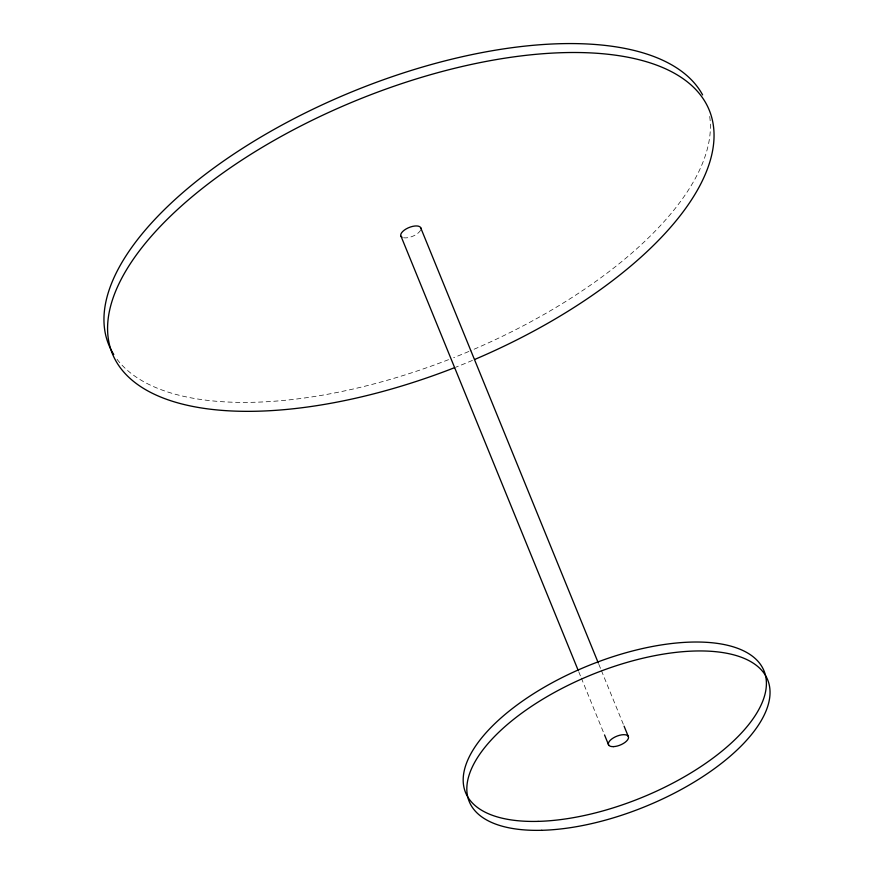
<?xml version="1.0" encoding="UTF-8"?>
<svg xmlns="http://www.w3.org/2000/svg" width="874" height="874" viewBox="0 0 874 874"><rect width="100%" height="100%" fill="white"/><g stroke="black" fill="none" stroke-linecap="round" stroke-linejoin="round"><path stroke-width="0.66" stroke-dasharray="4.37 3.28" d="M598.843 664.316L600.908 669.364M601.421 670.631L623.577 724.907M578.774 671.822L580.828 676.869M581.352 678.137L604.01 733.679M709.699 116.471A322.309 142.298 -22.2 0 1 470.059 350.955M468.803 351.479A322.309 142.298 -22.2 0 1 453.65 357.674M448.559 359.662A322.309 142.298 -22.2 0 1 116.592 358.668M420.569 230.146A10.739 4.741 -22.2 0 1 403.624 237.75M472.452 360.405A322.309 142.298 -22.2 0 1 456.02 367.102"/><path stroke-width="1.31" d="M420.602 227.535L598.329 663.049M624.091 726.174L628.209 736.269M401.035 236.297L578.26 670.555M604.535 734.936L608.654 745.041M113.762 354.516A322.309 142.298 -22.2 0 1 334.764 99.144A322.309 142.298 -22.2 0 1 702.609 94.905M402.029 237.204A10.739 4.741 -22.2 0 1 408.267 227.852A10.739 4.741 -22.2 0 1 420.929 228.737M454.753 367.604A322.309 142.298 -22.2 0 1 126.566 269.695A322.309 142.298 -22.2 0 1 639.954 59.935A322.309 142.298 -22.2 0 1 474.953 359.345M613.319 746.636A10.739 4.741 -22.2 0 0 628.537 737.47A10.739 4.741 -22.2 0 0 613.439 737.864A10.739 4.741 -22.2 0 0 613.319 746.636M541.738 830.3A161.155 71.155 -22.2 0 0 770.038 692.918A161.155 71.155 -22.2 0 0 543.508 698.741A161.155 71.155 -22.2 0 0 541.738 830.3M538.1 821.374A161.155 71.155 -22.2 0 0 766.4 683.992A161.155 71.155 -22.2 0 0 539.87 689.815A161.155 71.155 -22.2 0 0 538.1 821.374"/></g></svg>
